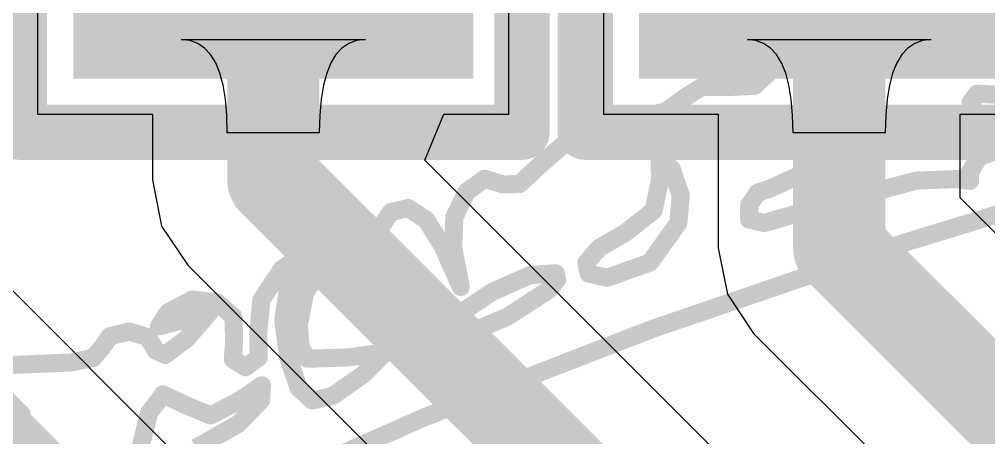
# Model space of a CAD drawing. Header units: inches. Extents: x 1.37 to 4.6, y 1.74 to 5.29.
# Drawn here: x 2.6193 to 2.7245, y 3.1141 to 3.1595 of the extents above; entities that cross this region are included whole.
import ezdxf

# ---------------------------------------------------------------- set-up
doc = ezdxf.new("R2010")
doc.units = ezdxf.units.IN
doc.header["$MEASUREMENT"] = 0
for name, color, linetype in [('BottomOverlay', 54, 'Continuous'), ('Mechanical13', 56, 'Continuous'), ('Mechanical15', 56, 'Continuous'), ('TopLayer', 1, 'Continuous'), ('TopOverlay', 2, 'Continuous'), ('TopPaste', 8, 'Continuous'), ('TopSolder', 216, 'Continuous')]:
    doc.layers.add(name, color=color, linetype=linetype)

# ---------------------------------------------------------------- blocks, each defined once
blk = doc.blocks.new('_________0603_61')
at = {"layer": 'TopLayer'}
for points in [[(-0.03937, -0.01772), (-0.03937, 0.01772), (-0.01772, 0.01772), (-0.01772, -0.01772)], [(0.01772, -0.01772), (0.01772, 0.01772), (0.03937, 0.01772), (0.03937, -0.01772)]]:
    blk.add_hatch(color=1, dxfattribs=at).paths.add_polyline_path(points)
at = {"layer": 'TopPaste'}
for points in [[(-0.03937, -0.01772), (-0.03937, 0.01772), (-0.01772, 0.01772), (-0.01772, -0.01772)], [(0.01772, -0.01772), (0.01772, 0.01772), (0.03937, 0.01772), (0.03937, -0.01772)]]:
    blk.add_hatch(color=8, dxfattribs=at).paths.add_polyline_path(points)
at = {"layer": 'TopSolder'}
for points in [[(-0.04337, -0.02172), (-0.04337, 0.02172), (-0.01372, 0.02172), (-0.01372, -0.02172)], [(0.01372, -0.02172), (0.01372, 0.02172), (0.04337, 0.02172), (0.04337, -0.02172)]]:
    blk.add_hatch(color=216, dxfattribs=at).paths.add_polyline_path(points)
at = {"layer": 'Mechanical13', "const_width": 0.00394}
for points in [[(-0.0315, 0.01772), (-0.0315, -0.01772)], [(-0.0315, 0.01772), (0.0315, 0.01772)], [(0.0315, 0.01772), (0.0315, -0.01772)], [(-0.0315, -0.01772), (0.0315, -0.01772)]]:
    blk.add_lwpolyline(points, dxfattribs=at)
at = {"layer": 'Mechanical13', "const_width": 0.00197}
for points in [[(-0.03248, 0.01772, 1), (-0.03051, 0.01772, 1)], [(-0.03248, 0.01772, 1), (-0.03051, 0.01772, 1)], [(0.03051, 0.01772, 1), (0.03248, 0.01772, 1)], [(0.03051, 0.01772, 1), (0.03248, 0.01772, 1)], [(-0.03248, -0.01772, 1), (-0.03051, -0.01772, 1)], [(-0.03248, -0.01772, 1), (-0.03051, -0.01772, 1)], [(0.03051, -0.01772, 1), (0.03248, -0.01772, 1)], [(0.03051, -0.01772, 1), (0.03248, -0.01772, 1)]]:
    blk.add_lwpolyline(points, format="xyb", close=True, dxfattribs=at)
at = {"layer": 'Mechanical15'}
for points, const_width in [([(-0.04921, 0.02756), (-0.04921, -0.02756)], 0.00197), ([(-0.04921, 0.02756), (0.04921, 0.02756)], 0.00197), ([(0.04921, 0.02756), (0.04921, -0.02756)], 0.00197), ([(0, 0.01772), (0, -0.01772)], 0.00394), ([(-0.01772, 0), (0.01772, 0)], 0.00394), ([(-0.04921, -0.02756), (0.04921, -0.02756)], 0.00197)]:
    blk.add_lwpolyline(points, dxfattribs=dict(at, const_width=const_width))
for points, const_width in [([(-0.0497, 0.02756, 1), (-0.04872, 0.02756, 1)], 0.000984), ([(-0.0497, 0.02756, 1), (-0.04872, 0.02756, 1)], 0.000984), ([(0.04872, 0.02756, 1), (0.0497, 0.02756, 1)], 0.000984), ([(0.04872, 0.02756, 1), (0.0497, 0.02756, 1)], 0.000984), ([(-0.00098, 0.01772, 1), (0.00098, 0.01772, 1)], 0.00197), ([(-0.0187, 0, 1), (-0.01673, 0, 1)], 0.00197), ([(0.01673, 0, 1), (0.0187, 0, 1)], 0.00197), ([(-0.00098, -0.01772, 1), (0.00098, -0.01772, 1)], 0.00197), ([(-0.0497, -0.02756, 1), (-0.04872, -0.02756, 1)], 0.000984), ([(-0.0497, -0.02756, 1), (-0.04872, -0.02756, 1)], 0.000984), ([(0.04872, -0.02756, 1), (0.0497, -0.02756, 1)], 0.000984), ([(0.04872, -0.02756, 1), (0.0497, -0.02756, 1)], 0.000984)]:
    blk.add_lwpolyline(points, format="xyb", close=True, dxfattribs=dict(at, const_width=const_width))
at = {"layer": 'TopOverlay', "const_width": 0.006}
for points in [[(-0.04921, 0.02756), (-0.04921, -0.027)], [(-0.04921, 0.02756), (0.049, 0.02756)], [(0.049, 0.02756), (0.049, -0.027)], [(-0.04921, -0.027), (0.049, -0.027)]]:
    blk.add_lwpolyline(points, dxfattribs=at)
at = {"layer": 'TopOverlay', "const_width": 0.003}
for points in [[(-0.05071, 0.02756, 1), (-0.04771, 0.02756, 1)], [(-0.05071, 0.02756, 1), (-0.04771, 0.02756, 1)], [(0.0475, 0.02756, 1), (0.0505, 0.02756, 1)], [(0.0475, 0.02756, 1), (0.0505, 0.02756, 1)], [(-0.05071, -0.027, 1), (-0.04771, -0.027, 1)], [(-0.05071, -0.027, 1), (-0.04771, -0.027, 1)], [(0.0475, -0.027, 1), (0.0505, -0.027, 1)], [(0.0475, -0.027, 1), (0.0505, -0.027, 1)]]:
    blk.add_lwpolyline(points, format="xyb", close=True, dxfattribs=at)
blk = doc.blocks.new('_________0603_63')
at = {"layer": 'TopLayer'}
for points in [[(-0.03937, -0.01772), (-0.03937, 0.01772), (-0.01772, 0.01772), (-0.01772, -0.01772)], [(0.01772, -0.01772), (0.01772, 0.01772), (0.03937, 0.01772), (0.03937, -0.01772)]]:
    blk.add_hatch(color=1, dxfattribs=at).paths.add_polyline_path(points)
at = {"layer": 'TopPaste'}
for points in [[(-0.03937, -0.01772), (-0.03937, 0.01772), (-0.01772, 0.01772), (-0.01772, -0.01772)], [(0.01772, -0.01772), (0.01772, 0.01772), (0.03937, 0.01772), (0.03937, -0.01772)]]:
    blk.add_hatch(color=8, dxfattribs=at).paths.add_polyline_path(points)
at = {"layer": 'TopSolder'}
for points in [[(-0.04337, -0.02172), (-0.04337, 0.02172), (-0.01372, 0.02172), (-0.01372, -0.02172)], [(0.01372, -0.02172), (0.01372, 0.02172), (0.04337, 0.02172), (0.04337, -0.02172)]]:
    blk.add_hatch(color=216, dxfattribs=at).paths.add_polyline_path(points)
at = {"layer": 'Mechanical13', "const_width": 0.00394}
for points in [[(-0.0315, 0.01772), (-0.0315, -0.01772)], [(-0.0315, 0.01772), (0.0315, 0.01772)], [(0.0315, 0.01772), (0.0315, -0.01772)], [(-0.0315, -0.01772), (0.0315, -0.01772)]]:
    blk.add_lwpolyline(points, dxfattribs=at)
at = {"layer": 'Mechanical13', "const_width": 0.00197}
for points in [[(-0.03248, 0.01772, 1), (-0.03051, 0.01772, 1)], [(-0.03248, 0.01772, 1), (-0.03051, 0.01772, 1)], [(0.03051, 0.01772, 1), (0.03248, 0.01772, 1)], [(0.03051, 0.01772, 1), (0.03248, 0.01772, 1)], [(-0.03248, -0.01772, 1), (-0.03051, -0.01772, 1)], [(-0.03248, -0.01772, 1), (-0.03051, -0.01772, 1)], [(0.03051, -0.01772, 1), (0.03248, -0.01772, 1)], [(0.03051, -0.01772, 1), (0.03248, -0.01772, 1)]]:
    blk.add_lwpolyline(points, format="xyb", close=True, dxfattribs=at)
at = {"layer": 'Mechanical15'}
for points, const_width in [([(-0.04921, 0.02756), (-0.04921, -0.02756)], 0.00197), ([(-0.04921, 0.02756), (0.04921, 0.02756)], 0.00197), ([(0.04921, 0.02756), (0.04921, -0.02756)], 0.00197), ([(0, 0.01772), (0, -0.01772)], 0.00394), ([(-0.01772, 0), (0.01772, 0)], 0.00394), ([(-0.04921, -0.02756), (0.04921, -0.02756)], 0.00197)]:
    blk.add_lwpolyline(points, dxfattribs=dict(at, const_width=const_width))
for points, const_width in [([(-0.0497, 0.02756, 1), (-0.04872, 0.02756, 1)], 0.000984), ([(-0.0497, 0.02756, 1), (-0.04872, 0.02756, 1)], 0.000984), ([(0.04872, 0.02756, 1), (0.0497, 0.02756, 1)], 0.000984), ([(0.04872, 0.02756, 1), (0.0497, 0.02756, 1)], 0.000984), ([(-0.00098, 0.01772, 1), (0.00098, 0.01772, 1)], 0.00197), ([(-0.0187, 0, 1), (-0.01673, 0, 1)], 0.00197), ([(0.01673, 0, 1), (0.0187, 0, 1)], 0.00197), ([(-0.00098, -0.01772, 1), (0.00098, -0.01772, 1)], 0.00197), ([(-0.0497, -0.02756, 1), (-0.04872, -0.02756, 1)], 0.000984), ([(-0.0497, -0.02756, 1), (-0.04872, -0.02756, 1)], 0.000984), ([(0.04872, -0.02756, 1), (0.0497, -0.02756, 1)], 0.000984), ([(0.04872, -0.02756, 1), (0.0497, -0.02756, 1)], 0.000984)]:
    blk.add_lwpolyline(points, format="xyb", close=True, dxfattribs=dict(at, const_width=const_width))
at = {"layer": 'TopOverlay', "const_width": 0.006}
for points in [[(-0.04921, 0.02756), (-0.04921, -0.027)], [(-0.04921, 0.02756), (0.049, 0.02756)], [(0.049, 0.02756), (0.049, -0.027)], [(-0.04921, -0.027), (0.049, -0.027)]]:
    blk.add_lwpolyline(points, dxfattribs=at)
at = {"layer": 'TopOverlay', "const_width": 0.003}
for points in [[(-0.05071, 0.02756, 1), (-0.04771, 0.02756, 1)], [(-0.05071, 0.02756, 1), (-0.04771, 0.02756, 1)], [(0.0475, 0.02756, 1), (0.0505, 0.02756, 1)], [(0.0475, 0.02756, 1), (0.0505, 0.02756, 1)], [(-0.05071, -0.027, 1), (-0.04771, -0.027, 1)], [(-0.05071, -0.027, 1), (-0.04771, -0.027, 1)], [(0.0475, -0.027, 1), (0.0505, -0.027, 1)], [(0.0475, -0.027, 1), (0.0505, -0.027, 1)]]:
    blk.add_lwpolyline(points, format="xyb", close=True, dxfattribs=at)

msp = doc.modelspace()

# ---------------------------------------------------------------- linework, layer by layer
at = {"layer": 'BottomOverlay', "const_width": 0.00197}
for points in [[(2.71572, 3.1597), (2.71884, 3.16168)], [(2.71227, 3.15754), (2.71572, 3.1597)], [(2.70753, 3.15664), (2.71227, 3.15754)], [(2.70324, 3.15584), (2.70753, 3.15664)], [(2.70085, 3.15394), (2.70324, 3.15584)], [(2.71559, 3.13532), (2.77982, 3.15497)], [(2.69909, 3.15231), (2.70085, 3.15394)], [(2.69628, 3.15217), (2.69909, 3.15231)], [(2.69144, 3.15098), (2.6934, 3.1522)], [(2.6934, 3.1522), (2.69628, 3.15217)], [(2.72256, 3.15054), (2.72324, 3.15144)], [(2.72324, 3.15144), (2.72632, 3.15128)], [(2.68942, 3.14949), (2.69144, 3.15098)], [(2.72256, 3.15054), (2.72301, 3.14952)], [(2.68637, 3.14888), (2.68942, 3.14949)], [(2.72246, 3.14888), (2.72301, 3.14952)], [(2.68261, 3.14682), (2.68371, 3.14827)], [(2.68371, 3.14827), (2.68637, 3.14888)], [(2.71644, 3.14794), (2.72246, 3.14888)], [(2.71211, 3.14665), (2.71644, 3.14794)], [(2.67831, 3.14589), (2.68054, 3.14604)], [(2.68054, 3.14604), (2.682, 3.14575)], [(2.682, 3.14575), (2.68261, 3.14682)], [(2.70733, 3.14415), (2.71211, 3.14665)], [(2.72345, 3.14455), (2.72733, 3.14599)], [(2.67585, 3.14374), (2.67831, 3.14589)], [(2.68877, 3.14458), (2.69011, 3.14323)], [(2.68877, 3.14458), (2.68883, 3.1421)], [(2.70071, 3.1411), (2.70733, 3.14415)], [(2.72247, 3.14292), (2.72345, 3.14455)], [(2.67357, 3.14163), (2.67585, 3.14374)], [(2.69011, 3.14323), (2.69108, 3.14039)], [(2.72247, 3.14292), (2.72247, 3.14197)], [(2.66783, 3.14078), (2.66978, 3.14219)], [(2.66978, 3.14219), (2.67179, 3.14159)], [(2.68812, 3.13874), (2.68883, 3.1421)], [(2.70993, 3.1402), (2.71663, 3.142)], [(2.71663, 3.142), (2.72094, 3.14216)], [(2.72094, 3.14216), (2.72247, 3.14197)], [(2.6665, 3.13805), (2.66783, 3.14078)], [(2.67179, 3.14159), (2.67357, 3.14163)], [(2.6985, 3.13932), (2.69944, 3.1407)], [(2.69944, 3.1407), (2.70071, 3.1411)], [(2.69081, 3.13741), (2.69108, 3.14039)], [(2.70013, 3.13739), (2.70993, 3.1402)], [(2.65961, 3.13858), (2.66147, 3.13901)], [(2.66147, 3.13901), (2.66344, 3.13773)], [(2.68503, 3.13631), (2.68812, 3.13874)], [(2.69849, 3.13778), (2.6985, 3.13932)], [(2.65813, 3.13639), (2.65961, 3.13858)], [(2.66344, 3.13773), (2.66526, 3.13481)], [(2.66637, 3.13474), (2.6665, 3.13805)], [(2.69849, 3.13778), (2.70013, 3.13739)], [(2.68773, 3.13309), (2.69081, 3.13741)], [(2.65655, 3.13473), (2.65813, 3.13639)], [(2.68218, 3.13466), (2.68503, 3.13631)], [(2.64775, 3.13236), (2.65094, 3.13454)], [(2.65094, 3.13454), (2.65424, 3.13468)], [(2.65424, 3.13468), (2.65655, 3.13473)], [(2.66526, 3.13481), (2.66719, 3.13044)], [(2.66637, 3.13474), (2.66719, 3.13044)], [(2.68082, 3.13307), (2.68218, 3.13466)], [(2.68786, 3.12583), (2.71559, 3.13532)], [(2.64555, 3.12904), (2.64775, 3.13236)], [(2.64842, 3.13022), (2.64981, 3.13247)], [(2.64981, 3.13247), (2.65199, 3.1332)], [(2.65199, 3.1332), (2.65346, 3.13288)], [(2.65205, 3.13207), (2.65346, 3.13288)], [(2.68082, 3.13307), (2.68108, 3.13189)], [(2.68309, 3.13144), (2.68773, 3.13309)], [(2.65034, 3.12999), (2.65205, 3.13207)], [(2.67057, 3.12988), (2.67472, 3.13173)], [(2.67472, 3.13173), (2.67751, 3.13193)], [(2.67751, 3.13193), (2.67765, 3.13122)], [(2.68108, 3.13189), (2.68309, 3.13144)], [(2.64793, 3.12683), (2.64842, 3.13022)], [(2.6767, 3.13008), (2.67765, 3.13122)], [(2.64962, 3.12636), (2.65034, 3.12999)], [(2.66679, 3.12734), (2.67057, 3.12988)], [(2.67223, 3.12719), (2.6767, 3.13008)], [(2.63543, 3.12768), (2.63805, 3.12906)], [(2.63805, 3.12906), (2.64071, 3.12878)], [(2.64071, 3.12878), (2.64252, 3.1272)], [(2.64521, 3.12548), (2.64555, 3.12904)], [(2.63443, 3.12616), (2.63543, 3.12768)], [(2.63701, 3.12682), (2.63985, 3.12759)], [(2.6375, 3.12486), (2.63985, 3.12759)], [(2.64252, 3.1272), (2.64259, 3.1247)], [(2.66514, 3.1251), (2.66679, 3.12734)], [(2.66722, 3.12508), (2.67223, 3.12719)], [(2.63443, 3.12616), (2.63701, 3.12682)], [(2.64793, 3.12683), (2.64848, 3.12268)], [(2.64962, 3.12636), (2.6498, 3.12392)], [(2.62828, 3.1239), (2.62913, 3.1251)], [(2.62913, 3.1251), (2.63119, 3.12559)], [(2.63119, 3.12559), (2.63325, 3.12498)], [(2.63325, 3.12498), (2.6341, 3.12351)], [(2.64521, 3.12548), (2.64526, 3.12277)], [(2.66318, 3.11624), (2.68786, 3.12583)], [(2.66514, 3.1251), (2.66722, 3.12508)], [(2.62728, 3.12272), (2.62828, 3.1239)], [(2.6351, 3.12305), (2.6375, 3.12486)], [(2.64246, 3.12257), (2.64259, 3.1247)], [(2.6498, 3.12392), (2.65054, 3.12264)], [(2.6341, 3.12351), (2.6351, 3.12305)], [(2.65496, 3.12278), (2.65901, 3.12333)], [(2.65653, 3.12087), (2.65901, 3.12333)], [(2.61761, 3.12192), (2.62488, 3.12223)], [(2.62488, 3.12223), (2.62728, 3.12272)], [(2.64246, 3.12257), (2.64382, 3.12171)], [(2.64382, 3.12171), (2.64526, 3.12277)], [(2.64848, 3.12268), (2.64961, 3.11943)], [(2.65054, 3.12264), (2.65496, 3.12278)], [(2.65329, 3.1186), (2.65653, 3.12087)], [(2.64315, 3.11808), (2.6456, 3.11974)], [(2.64551, 3.11812), (2.6456, 3.11974)], [(2.61718, 3.11897), (2.61954, 3.11659)], [(2.63336, 3.11675), (2.63487, 3.11875)], [(2.63487, 3.11875), (2.63724, 3.11764)], [(2.64961, 3.11943), (2.6511, 3.1181)], [(2.6511, 3.1181), (2.65329, 3.1186)], [(2.63724, 3.11764), (2.64004, 3.11647)], [(2.64004, 3.11647), (2.64315, 3.11808)], [(2.643, 3.11553), (2.64551, 3.11812)], [(2.61756, 3.11517), (2.61954, 3.11659)], [(2.63216, 3.11194), (2.63336, 3.11675)], [(2.63647, 3.10443), (2.66318, 3.11624)], [(2.63846, 3.11295), (2.643, 3.11553)]]:
    msp.add_lwpolyline(points, dxfattribs=at)
at = {"layer": 'BottomOverlay', "const_width": 0.000984}
for points in [[(2.71523, 3.1597, 1), (2.71621, 3.1597, 1)], [(2.71523, 3.1597, 1), (2.71621, 3.1597, 1)], [(2.71177, 3.15754, 1), (2.71276, 3.15754, 1)], [(2.71177, 3.15754, 1), (2.71276, 3.15754, 1)], [(2.70704, 3.15664, 1), (2.70802, 3.15664, 1)], [(2.70704, 3.15664, 1), (2.70802, 3.15664, 1)], [(2.70275, 3.15584, 1), (2.70373, 3.15584, 1)], [(2.70275, 3.15584, 1), (2.70373, 3.15584, 1)], [(2.70036, 3.15394, 1), (2.70135, 3.15394, 1)], [(2.70036, 3.15394, 1), (2.70135, 3.15394, 1)], [(2.69859, 3.15231, 1), (2.69958, 3.15231, 1)], [(2.69859, 3.15231, 1), (2.69958, 3.15231, 1)], [(2.69291, 3.1522, 1), (2.69389, 3.1522, 1)], [(2.69291, 3.1522, 1), (2.69389, 3.1522, 1)], [(2.69579, 3.15217, 1), (2.69677, 3.15217, 1)], [(2.69579, 3.15217, 1), (2.69677, 3.15217, 1)], [(2.72275, 3.15144, 1), (2.72373, 3.15144, 1)], [(2.72275, 3.15144, 1), (2.72373, 3.15144, 1)], [(2.69095, 3.15098, 1), (2.69194, 3.15098, 1)], [(2.69095, 3.15098, 1), (2.69194, 3.15098, 1)], [(2.72206, 3.15054, 1), (2.72305, 3.15054, 1)], [(2.72206, 3.15054, 1), (2.72305, 3.15054, 1)], [(2.68892, 3.14949, 1), (2.68991, 3.14949, 1)], [(2.68892, 3.14949, 1), (2.68991, 3.14949, 1)], [(2.72252, 3.14952, 1), (2.7235, 3.14952, 1)], [(2.72252, 3.14952, 1), (2.7235, 3.14952, 1)], [(2.68322, 3.14827, 1), (2.68421, 3.14827, 1)], [(2.68322, 3.14827, 1), (2.68421, 3.14827, 1)], [(2.68588, 3.14888, 1), (2.68687, 3.14888, 1)], [(2.68588, 3.14888, 1), (2.68687, 3.14888, 1)], [(2.72197, 3.14888, 1), (2.72295, 3.14888, 1)], [(2.72197, 3.14888, 1), (2.72295, 3.14888, 1)], [(2.71595, 3.14794, 1), (2.71693, 3.14794, 1)], [(2.71595, 3.14794, 1), (2.71693, 3.14794, 1)], [(2.68004, 3.14604, 1), (2.68103, 3.14604, 1)], [(2.68004, 3.14604, 1), (2.68103, 3.14604, 1)], [(2.68212, 3.14682, 1), (2.6831, 3.14682, 1)], [(2.68212, 3.14682, 1), (2.6831, 3.14682, 1)], [(2.71162, 3.14665, 1), (2.7126, 3.14665, 1)], [(2.71162, 3.14665, 1), (2.7126, 3.14665, 1)], [(2.67781, 3.14589, 1), (2.6788, 3.14589, 1)], [(2.67781, 3.14589, 1), (2.6788, 3.14589, 1)], [(2.68151, 3.14575, 1), (2.68249, 3.14575, 1)], [(2.68151, 3.14575, 1), (2.68249, 3.14575, 1)], [(2.68828, 3.14458, 1), (2.68926, 3.14458, 1)], [(2.68828, 3.14458, 1), (2.68926, 3.14458, 1)], [(2.70683, 3.14415, 1), (2.70782, 3.14415, 1)], [(2.70683, 3.14415, 1), (2.70782, 3.14415, 1)], [(2.72295, 3.14455, 1), (2.72394, 3.14455, 1)], [(2.72295, 3.14455, 1), (2.72394, 3.14455, 1)], [(2.67535, 3.14374, 1), (2.67634, 3.14374, 1)], [(2.67535, 3.14374, 1), (2.67634, 3.14374, 1)], [(2.68962, 3.14323, 1), (2.6906, 3.14323, 1)], [(2.68962, 3.14323, 1), (2.6906, 3.14323, 1)], [(2.72197, 3.14292, 1), (2.72296, 3.14292, 1)], [(2.72197, 3.14292, 1), (2.72296, 3.14292, 1)], [(2.66929, 3.14219, 1), (2.67027, 3.14219, 1)], [(2.66929, 3.14219, 1), (2.67027, 3.14219, 1)], [(2.68834, 3.1421, 1), (2.68932, 3.1421, 1)], [(2.68834, 3.1421, 1), (2.68932, 3.1421, 1)], [(2.71614, 3.142, 1), (2.71712, 3.142, 1)], [(2.71614, 3.142, 1), (2.71712, 3.142, 1)], [(2.72045, 3.14216, 1), (2.72143, 3.14216, 1)], [(2.72045, 3.14216, 1), (2.72143, 3.14216, 1)], [(2.72198, 3.14197, 1), (2.72296, 3.14197, 1)], [(2.72198, 3.14197, 1), (2.72296, 3.14197, 1)], [(2.66734, 3.14078, 1), (2.66832, 3.14078, 1)], [(2.66734, 3.14078, 1), (2.66832, 3.14078, 1)], [(2.6713, 3.14159, 1), (2.67228, 3.14159, 1)], [(2.6713, 3.14159, 1), (2.67228, 3.14159, 1)], [(2.67308, 3.14163, 1), (2.67406, 3.14163, 1)], [(2.67308, 3.14163, 1), (2.67406, 3.14163, 1)], [(2.69894, 3.1407, 1), (2.69993, 3.1407, 1)], [(2.69894, 3.1407, 1), (2.69993, 3.1407, 1)], [(2.70021, 3.1411, 1), (2.7012, 3.1411, 1)], [(2.70021, 3.1411, 1), (2.7012, 3.1411, 1)], [(2.69058, 3.14039, 1), (2.69157, 3.14039, 1)], [(2.69058, 3.14039, 1), (2.69157, 3.14039, 1)], [(2.70943, 3.1402, 1), (2.71042, 3.1402, 1)], [(2.70943, 3.1402, 1), (2.71042, 3.1402, 1)], [(2.66097, 3.13901, 1), (2.66196, 3.13901, 1)], [(2.66097, 3.13901, 1), (2.66196, 3.13901, 1)], [(2.68763, 3.13874, 1), (2.68861, 3.13874, 1)], [(2.68763, 3.13874, 1), (2.68861, 3.13874, 1)], [(2.69801, 3.13932, 1), (2.69899, 3.13932, 1)], [(2.69801, 3.13932, 1), (2.69899, 3.13932, 1)], [(2.65911, 3.13858, 1), (2.6601, 3.13858, 1)], [(2.65911, 3.13858, 1), (2.6601, 3.13858, 1)], [(2.66295, 3.13773, 1), (2.66394, 3.13773, 1)], [(2.66295, 3.13773, 1), (2.66394, 3.13773, 1)], [(2.66601, 3.13805, 1), (2.667, 3.13805, 1)], [(2.66601, 3.13805, 1), (2.667, 3.13805, 1)], [(2.698, 3.13778, 1), (2.69898, 3.13778, 1)], [(2.698, 3.13778, 1), (2.69898, 3.13778, 1)], [(2.69032, 3.13741, 1), (2.69131, 3.13741, 1)], [(2.69032, 3.13741, 1), (2.69131, 3.13741, 1)], [(2.69964, 3.13739, 1), (2.70063, 3.13739, 1)], [(2.69964, 3.13739, 1), (2.70063, 3.13739, 1)], [(2.65764, 3.13639, 1), (2.65862, 3.13639, 1)], [(2.65764, 3.13639, 1), (2.65862, 3.13639, 1)], [(2.68454, 3.13631, 1), (2.68552, 3.13631, 1)], [(2.68454, 3.13631, 1), (2.68552, 3.13631, 1)], [(2.65045, 3.13454, 1), (2.65143, 3.13454, 1)], [(2.65045, 3.13454, 1), (2.65143, 3.13454, 1)], [(2.65375, 3.13468, 1), (2.65473, 3.13468, 1)], [(2.65375, 3.13468, 1), (2.65473, 3.13468, 1)], [(2.65606, 3.13473, 1), (2.65704, 3.13473, 1)], [(2.65606, 3.13473, 1), (2.65704, 3.13473, 1)], [(2.66477, 3.13481, 1), (2.66575, 3.13481, 1)], [(2.66477, 3.13481, 1), (2.66575, 3.13481, 1)], [(2.66588, 3.13474, 1), (2.66686, 3.13474, 1)], [(2.66588, 3.13474, 1), (2.66686, 3.13474, 1)], [(2.68169, 3.13466, 1), (2.68268, 3.13466, 1)], [(2.68169, 3.13466, 1), (2.68268, 3.13466, 1)], [(2.7151, 3.13532, 1), (2.71608, 3.13532, 1)], [(2.7151, 3.13532, 1), (2.71608, 3.13532, 1)], [(2.64726, 3.13236, 1), (2.64824, 3.13236, 1)], [(2.64726, 3.13236, 1), (2.64824, 3.13236, 1)], [(2.64932, 3.13247, 1), (2.6503, 3.13247, 1)], [(2.64932, 3.13247, 1), (2.6503, 3.13247, 1)], [(2.6515, 3.1332, 1), (2.65248, 3.1332, 1)], [(2.6515, 3.1332, 1), (2.65248, 3.1332, 1)], [(2.65297, 3.13288, 1), (2.65395, 3.13288, 1)], [(2.65297, 3.13288, 1), (2.65395, 3.13288, 1)], [(2.68033, 3.13307, 1), (2.68131, 3.13307, 1)], [(2.68033, 3.13307, 1), (2.68131, 3.13307, 1)], [(2.68724, 3.13309, 1), (2.68822, 3.13309, 1)], [(2.68724, 3.13309, 1), (2.68822, 3.13309, 1)], [(2.65156, 3.13207, 1), (2.65254, 3.13207, 1)], [(2.65156, 3.13207, 1), (2.65254, 3.13207, 1)], [(2.67423, 3.13173, 1), (2.67522, 3.13173, 1)], [(2.67423, 3.13173, 1), (2.67522, 3.13173, 1)], [(2.67702, 3.13193, 1), (2.678, 3.13193, 1)], [(2.67702, 3.13193, 1), (2.678, 3.13193, 1)], [(2.68059, 3.13189, 1), (2.68157, 3.13189, 1)], [(2.68059, 3.13189, 1), (2.68157, 3.13189, 1)], [(2.6826, 3.13144, 1), (2.68358, 3.13144, 1)], [(2.6826, 3.13144, 1), (2.68358, 3.13144, 1)], [(2.64792, 3.13022, 1), (2.64891, 3.13022, 1)], [(2.64792, 3.13022, 1), (2.64891, 3.13022, 1)], [(2.6667, 3.13044, 1), (2.66769, 3.13044, 1)], [(2.6667, 3.13044, 1), (2.66769, 3.13044, 1)], [(2.67716, 3.13122, 1), (2.67814, 3.13122, 1)], [(2.67716, 3.13122, 1), (2.67814, 3.13122, 1)], [(2.64984, 3.12999, 1), (2.65083, 3.12999, 1)], [(2.64984, 3.12999, 1), (2.65083, 3.12999, 1)], [(2.67008, 3.12988, 1), (2.67106, 3.12988, 1)], [(2.67008, 3.12988, 1), (2.67106, 3.12988, 1)], [(2.67621, 3.13008, 1), (2.67719, 3.13008, 1)], [(2.67621, 3.13008, 1), (2.67719, 3.13008, 1)], [(2.63756, 3.12906, 1), (2.63855, 3.12906, 1)], [(2.63756, 3.12906, 1), (2.63855, 3.12906, 1)], [(2.64022, 3.12878, 1), (2.64121, 3.12878, 1)], [(2.64022, 3.12878, 1), (2.64121, 3.12878, 1)], [(2.64506, 3.12904, 1), (2.64604, 3.12904, 1)], [(2.64506, 3.12904, 1), (2.64604, 3.12904, 1)], [(2.63493, 3.12768, 1), (2.63592, 3.12768, 1)], [(2.63493, 3.12768, 1), (2.63592, 3.12768, 1)], [(2.63936, 3.12759, 1), (2.64035, 3.12759, 1)], [(2.63936, 3.12759, 1), (2.64035, 3.12759, 1)], [(2.64203, 3.1272, 1), (2.64301, 3.1272, 1)], [(2.64203, 3.1272, 1), (2.64301, 3.1272, 1)], [(2.6663, 3.12734, 1), (2.66728, 3.12734, 1)], [(2.6663, 3.12734, 1), (2.66728, 3.12734, 1)], [(2.67173, 3.12719, 1), (2.67272, 3.12719, 1)], [(2.67173, 3.12719, 1), (2.67272, 3.12719, 1)], [(2.63394, 3.12616, 1), (2.63492, 3.12616, 1)], [(2.63394, 3.12616, 1), (2.63492, 3.12616, 1)], [(2.63652, 3.12682, 1), (2.6375, 3.12682, 1)], [(2.63652, 3.12682, 1), (2.6375, 3.12682, 1)], [(2.64744, 3.12683, 1), (2.64842, 3.12683, 1)], [(2.64744, 3.12683, 1), (2.64842, 3.12683, 1)], [(2.64913, 3.12636, 1), (2.65011, 3.12636, 1)], [(2.64913, 3.12636, 1), (2.65011, 3.12636, 1)], [(2.62864, 3.1251, 1), (2.62963, 3.1251, 1)], [(2.62864, 3.1251, 1), (2.62963, 3.1251, 1)], [(2.6307, 3.12559, 1), (2.63168, 3.12559, 1)], [(2.6307, 3.12559, 1), (2.63168, 3.12559, 1)], [(2.63275, 3.12498, 1), (2.63374, 3.12498, 1)], [(2.63275, 3.12498, 1), (2.63374, 3.12498, 1)], [(2.64472, 3.12548, 1), (2.6457, 3.12548, 1)], [(2.64472, 3.12548, 1), (2.6457, 3.12548, 1)], [(2.66465, 3.1251, 1), (2.66564, 3.1251, 1)], [(2.66465, 3.1251, 1), (2.66564, 3.1251, 1)], [(2.66673, 3.12508, 1), (2.66772, 3.12508, 1)], [(2.66673, 3.12508, 1), (2.66772, 3.12508, 1)], [(2.68737, 3.12583, 1), (2.68835, 3.12583, 1)], [(2.68737, 3.12583, 1), (2.68835, 3.12583, 1)], [(2.62779, 3.1239, 1), (2.62877, 3.1239, 1)], [(2.62779, 3.1239, 1), (2.62877, 3.1239, 1)], [(2.637, 3.12486, 1), (2.63799, 3.12486, 1)], [(2.637, 3.12486, 1), (2.63799, 3.12486, 1)], [(2.6421, 3.1247, 1), (2.64308, 3.1247, 1)], [(2.6421, 3.1247, 1), (2.64308, 3.1247, 1)], [(2.64931, 3.12392, 1), (2.65029, 3.12392, 1)], [(2.64931, 3.12392, 1), (2.65029, 3.12392, 1)], [(2.63361, 3.12351, 1), (2.63459, 3.12351, 1)], [(2.63361, 3.12351, 1), (2.63459, 3.12351, 1)], [(2.63461, 3.12305, 1), (2.63559, 3.12305, 1)], [(2.63461, 3.12305, 1), (2.63559, 3.12305, 1)], [(2.65852, 3.12333, 1), (2.6595, 3.12333, 1)], [(2.65852, 3.12333, 1), (2.6595, 3.12333, 1)], [(2.62439, 3.12223, 1), (2.62538, 3.12223, 1)], [(2.62439, 3.12223, 1), (2.62538, 3.12223, 1)], [(2.62679, 3.12272, 1), (2.62777, 3.12272, 1)], [(2.62679, 3.12272, 1), (2.62777, 3.12272, 1)], [(2.64197, 3.12257, 1), (2.64295, 3.12257, 1)], [(2.64197, 3.12257, 1), (2.64295, 3.12257, 1)], [(2.64476, 3.12277, 1), (2.64575, 3.12277, 1)], [(2.64476, 3.12277, 1), (2.64575, 3.12277, 1)], [(2.64799, 3.12268, 1), (2.64897, 3.12268, 1)], [(2.64799, 3.12268, 1), (2.64897, 3.12268, 1)], [(2.65005, 3.12264, 1), (2.65103, 3.12264, 1)], [(2.65005, 3.12264, 1), (2.65103, 3.12264, 1)], [(2.65447, 3.12278, 1), (2.65545, 3.12278, 1)], [(2.65447, 3.12278, 1), (2.65545, 3.12278, 1)], [(2.64333, 3.12171, 1), (2.64431, 3.12171, 1)], [(2.64333, 3.12171, 1), (2.64431, 3.12171, 1)], [(2.65604, 3.12087, 1), (2.65702, 3.12087, 1)], [(2.65604, 3.12087, 1), (2.65702, 3.12087, 1)], [(2.6451, 3.11974, 1), (2.64609, 3.11974, 1)], [(2.6451, 3.11974, 1), (2.64609, 3.11974, 1)], [(2.63437, 3.11875, 1), (2.63536, 3.11875, 1)], [(2.63437, 3.11875, 1), (2.63536, 3.11875, 1)], [(2.64912, 3.11943, 1), (2.6501, 3.11943, 1)], [(2.64912, 3.11943, 1), (2.6501, 3.11943, 1)], [(2.6528, 3.1186, 1), (2.65378, 3.1186, 1)], [(2.6528, 3.1186, 1), (2.65378, 3.1186, 1)], [(2.63675, 3.11764, 1), (2.63773, 3.11764, 1)], [(2.63675, 3.11764, 1), (2.63773, 3.11764, 1)], [(2.64266, 3.11808, 1), (2.64364, 3.11808, 1)], [(2.64266, 3.11808, 1), (2.64364, 3.11808, 1)], [(2.64502, 3.11812, 1), (2.646, 3.11812, 1)], [(2.64502, 3.11812, 1), (2.646, 3.11812, 1)], [(2.65061, 3.1181, 1), (2.65159, 3.1181, 1)], [(2.65061, 3.1181, 1), (2.65159, 3.1181, 1)], [(2.61905, 3.11659, 1), (2.62003, 3.11659, 1)], [(2.61905, 3.11659, 1), (2.62003, 3.11659, 1)], [(2.63286, 3.11675, 1), (2.63385, 3.11675, 1)], [(2.63286, 3.11675, 1), (2.63385, 3.11675, 1)], [(2.63955, 3.11647, 1), (2.64053, 3.11647, 1)], [(2.63955, 3.11647, 1), (2.64053, 3.11647, 1)], [(2.64251, 3.11553, 1), (2.6435, 3.11553, 1)], [(2.64251, 3.11553, 1), (2.6435, 3.11553, 1)], [(2.66269, 3.11624, 1), (2.66367, 3.11624, 1)], [(2.66269, 3.11624, 1), (2.66367, 3.11624, 1)]]:
    msp.add_lwpolyline(points, format="xyb", close=True, dxfattribs=at)
at = {"layer": 'TopLayer'}
for p, q in [((2.62125, 3.18661), (2.62125, 3.14921)), ((2.67243, 3.14921), (2.67243, 3.18661)), ((2.68268, 3.18661), (2.68268, 3.14921)), ((2.63779, 3.15722), (2.63684, 3.15733)), ((2.63684, 3.15733), (2.65684, 3.15733)), ((2.63864, 3.15692), (2.63779, 3.15722)), ((2.63939, 3.15641), (2.63864, 3.15692)), ((2.64004, 3.15571), (2.63939, 3.15641)), ((2.65429, 3.15641), (2.65364, 3.15571)), ((2.65504, 3.15692), (2.65429, 3.15641)), ((2.65589, 3.15722), (2.65504, 3.15692)), ((2.65684, 3.15733), (2.65589, 3.15722)), ((2.69922, 3.15722), (2.69827, 3.15733)), ((2.69827, 3.15733), (2.71827, 3.15733)), ((2.70007, 3.15692), (2.69922, 3.15722)), ((2.70082, 3.15641), (2.70007, 3.15692)), ((2.70147, 3.15571), (2.70082, 3.15641)), ((2.71572, 3.15641), (2.71507, 3.15571)), ((2.71647, 3.15692), (2.71572, 3.15641)), ((2.71732, 3.15722), (2.71647, 3.15692)), ((2.71827, 3.15733), (2.71732, 3.15722)), ((2.64059, 3.1548), (2.64004, 3.15571)), ((2.65364, 3.15571), (2.65309, 3.1548)), ((2.70202, 3.1548), (2.70147, 3.15571)), ((2.71507, 3.15571), (2.71452, 3.1548)), ((2.64104, 3.15368), (2.64059, 3.1548)), ((2.65309, 3.1548), (2.65264, 3.15368)), ((2.70247, 3.15368), (2.70202, 3.1548)), ((2.71452, 3.1548), (2.71407, 3.15368)), ((2.64139, 3.15237), (2.64104, 3.15368)), ((2.65264, 3.15368), (2.65229, 3.15237)), ((2.70282, 3.15237), (2.70247, 3.15368)), ((2.71407, 3.15368), (2.71372, 3.15237)), ((2.64164, 3.15085), (2.64139, 3.15237)), ((2.65229, 3.15237), (2.65204, 3.15085)), ((2.70307, 3.15085), (2.70282, 3.15237)), ((2.71372, 3.15237), (2.71347, 3.15085)), ((2.64179, 3.14913), (2.64164, 3.15085)), ((2.65204, 3.15085), (2.65189, 3.14913)), ((2.70322, 3.14913), (2.70307, 3.15085)), ((2.71347, 3.15085), (2.71332, 3.14913)), ((2.62125, 3.14921), (2.63372, 3.14921)), ((2.63372, 3.14921), (2.63372, 3.14209)), ((2.64184, 3.14721), (2.64179, 3.14913)), ((2.65189, 3.14913), (2.65184, 3.14721)), ((2.66328, 3.14421), (2.66535, 3.14921)), ((2.66535, 3.14921), (2.67243, 3.14921)), ((2.68268, 3.14921), (2.69515, 3.14921)), ((2.69515, 3.14921), (2.69515, 3.13467)), ((2.70327, 3.14721), (2.70322, 3.14913)), ((2.71332, 3.14913), (2.71327, 3.14721)), ((2.7214, 3.14011), (2.7214, 3.14921)), ((2.7214, 3.14921), (2.73386, 3.14921)), ((2.65184, 3.14721), (2.64184, 3.14721)), ((2.71327, 3.14721), (2.70327, 3.14721)), ((2.65527, 3.09329), (2.60397, 3.14459)), ((2.70461, 3.10288), (2.66328, 3.14421)), ((2.63372, 3.14209), (2.63472, 3.13706)), ((2.75684, 3.10467), (2.7214, 3.14011)), ((2.63472, 3.13706), (2.63756, 3.1328)), ((2.69515, 3.13467), (2.69614, 3.12965)), ((2.63756, 3.1328), (2.6822, 3.08816)), ((2.69614, 3.12965), (2.69899, 3.12539)), ((2.69899, 3.12539), (2.73443, 3.08995))]:
    msp.add_line(p, q, dxfattribs=at)
at = {"layer": 'TopLayer', "const_width": 0.01}
for points in [[(2.64684, 3.14209), (2.64684, 3.16791)], [(2.70827, 3.13467), (2.70827, 3.16791)], [(2.58541, 3.14459), (2.64599, 3.08401)], [(2.64684, 3.14209), (2.69533, 3.0936)], [(2.70827, 3.13467), (2.74756, 3.09539)]]:
    msp.add_lwpolyline(points, dxfattribs=at)
at = {"layer": 'TopLayer', "const_width": 0.005}
for points in [[(2.64434, 3.14209, 1), (2.64934, 3.14209, 1)], [(2.64434, 3.14209, 1), (2.64934, 3.14209, 1)], [(2.70577, 3.13467, 1), (2.71077, 3.13467, 1)], [(2.70577, 3.13467, 1), (2.71077, 3.13467, 1)]]:
    msp.add_lwpolyline(points, format="xyb", close=True, dxfattribs=at)

# ---------------------------------------------------------------- block references
at = {"rotation": 90}
for name, p in [('_________0603_61', (2.64684, 3.19646)), ('_________0603_63', (2.70827, 3.19646))]:
    msp.add_blockref(name, p, dxfattribs=at)

doc.saveas('drawing.dxf')
